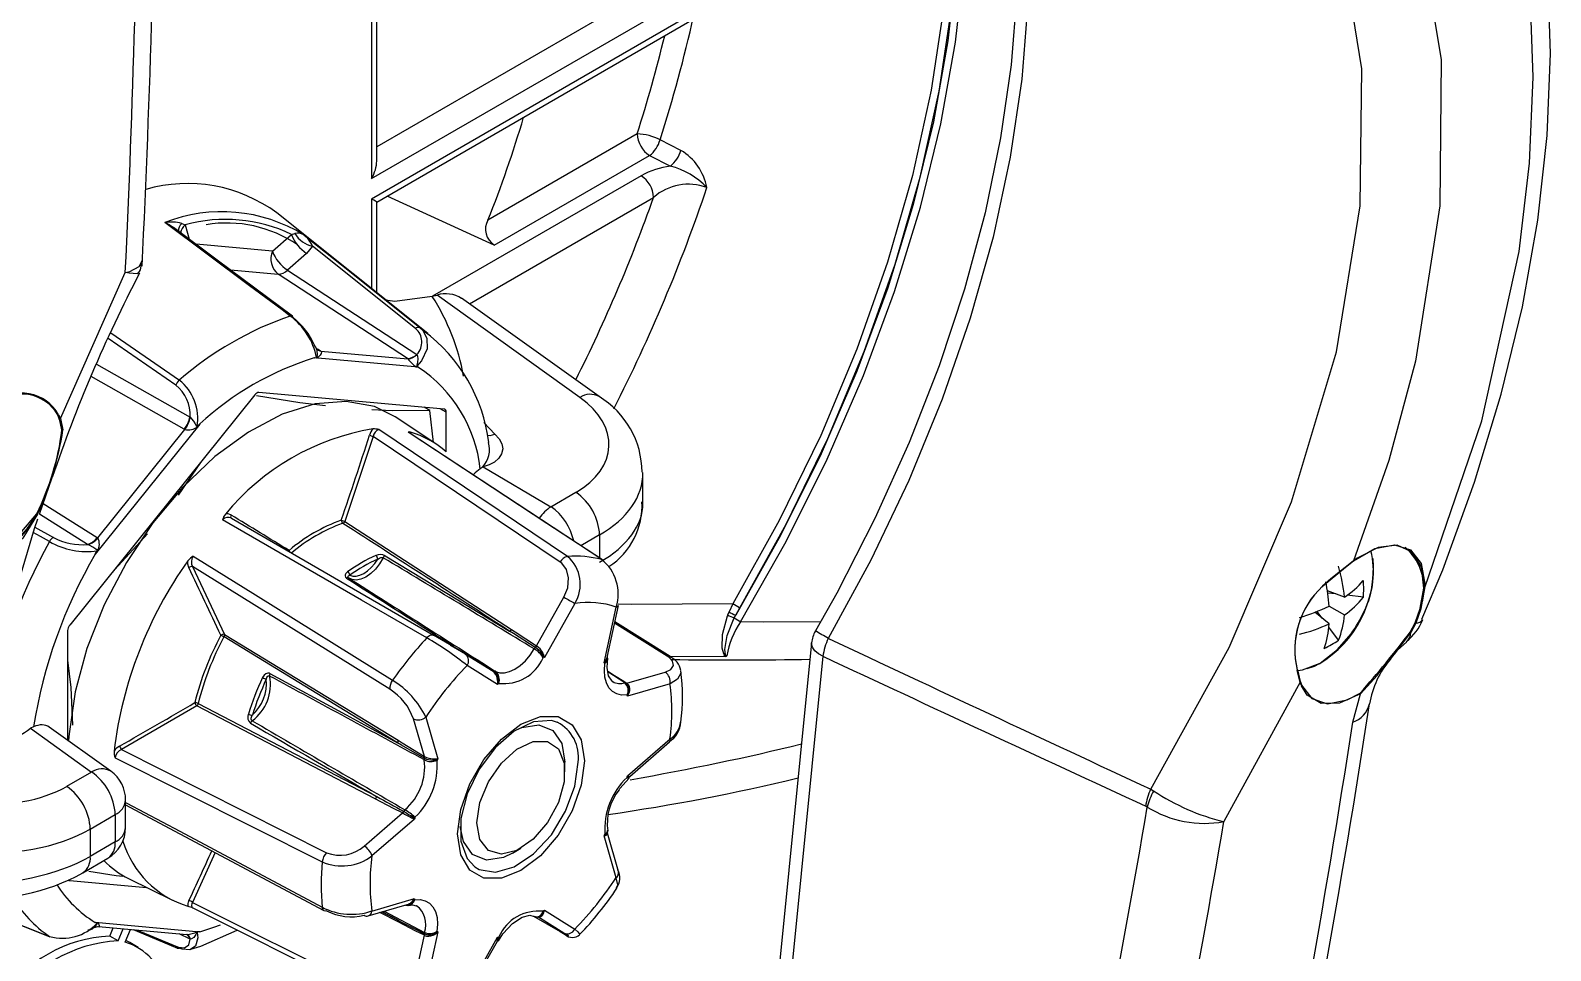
# Model space of a CAD drawing. Extents: x 6 to 134, y 1 to 99.
# Drawn here: x 101.822 to 104.386, y 9.378 to 10.93 of the extents above; entities that cross this region are included whole.
import ezdxf

# ---------------------------------------------------------------- set-up
doc = ezdxf.new("R2010")
doc.units = 0
doc.header["$MEASUREMENT"] = 0
doc.layers.add('OBJECT', color=7, linetype='CONTINUOUS')

msp = doc.modelspace()

# ---------------------------------------------------------------- linework, layer by layer
at = {"layer": 'OBJECT'}
for p, q in [((102.9484, 11.0463), (102.4062, 10.7333)), ((102.3975, 10.6797), (102.9692, 11.0098)), ((102.962, 10.9712), (102.3975, 10.6452)), ((102.3975, 10.9514), (102.3975, 10.6797)), ((102.4062, 10.6402), (102.9558, 10.9574)), ((102.4062, 10.7093), (102.4062, 10.9464)), ((102.8455, 10.755), (102.5937, 10.6097)), ((102.9193, 10.7273), (102.8841, 10.7449)), ((102.6045, 10.5674), (102.8663, 10.7185)), ((102.8663, 10.7185), (102.9015, 10.7008)), ((102.8523, 10.6846), (102.5, 10.4812)), ((102.3975, 10.6452), (102.3975, 10.4943)), ((102.6045, 10.5674), (102.4236, 10.6502)), ((102.5624, 10.4687), (102.8731, 10.6481)), ((102.4923, 10.4187), (102.2378, 10.6217)), ((102.4062, 10.4873), (102.4062, 10.6402)), ((102.0773, 10.604), (102.0831, 10.6017)), ((102.0831, 10.6017), (102.0896, 10.5776)), ((102.2304, 10.5573), (102.1014, 10.5689)), ((102.2304, 10.5573), (102.2624, 10.5857)), ((102.2624, 10.5857), (102.2682, 10.5869)), ((102.2979, 10.5657), (102.2879, 10.5536)), ((102.4716, 10.427), (102.2979, 10.5657)), ((102.2879, 10.5536), (102.2559, 10.5253)), ((101.8725, 10.2749), (101.982, 10.5213)), ((102.1593, 10.5256), (102.2399, 10.5184)), ((102.4578, 10.3765), (102.2399, 10.5184)), ((102.2559, 10.5253), (102.4739, 10.3833)), ((102.4998, 10.4812), (102.5079, 10.4832)), ((102.749, 10.3106), (102.5079, 10.4832)), ((102.7814, 10.312), (102.5494, 10.4781)), ((101.9578, 10.4194), (102.0732, 10.3399)), ((102.4791, 10.4284), (102.4923, 10.4187)), ((102.0674, 10.3313), (101.9534, 10.4099)), ((102.3014, 10.3984), (102.301, 10.3988)), ((102.3062, 10.3928), (102.3109, 10.3896)), ((102.3109, 10.3896), (102.3119, 10.3889)), ((102.3119, 10.3889), (102.4589, 10.3757)), ((101.9337, 10.3669), (102.0913, 10.2777)), ((102.4768, 10.3615), (102.3004, 10.3772)), ((102.4589, 10.3757), (102.4578, 10.3765)), ((102.4739, 10.3833), (102.474, 10.3829)), ((102.0815, 10.2572), (101.9247, 10.3458)), ((102.2005, 10.315), (101.8882, 9.9265)), ((102.5198, 10.2911), (102.2075, 10.319)), ((102.4959, 10.2884), (102.486, 10.2941)), ((102.5021, 10.2349), (102.4959, 10.2884)), ((102.5234, 10.2861), (102.5134, 10.2917)), ((102.5234, 10.2188), (102.5234, 10.2861)), ((101.8683, 10.2809), (101.8681, 10.2813)), ((101.8711, 10.2746), (101.8683, 10.2809)), ((101.8696, 10.2812), (101.8694, 10.2816)), ((101.8696, 10.2812), (101.8725, 10.2749)), ((101.8752, 10.2558), (101.8711, 10.2746)), ((101.8725, 10.2749), (101.8767, 10.2559)), ((102.1076, 10.2659), (101.9312, 10.0465)), ((102.0826, 10.2565), (102.0815, 10.2572)), ((102.0913, 10.2777), (102.0916, 10.2773)), ((102.5058, 10.2324), (102.4372, 10.2782)), ((102.5867, 10.2686), (102.6053, 10.2488)), ((101.8752, 10.2558), (101.8752, 10.2554)), ((101.8767, 10.2556), (101.8767, 10.2559)), ((101.9356, 10.0737), (102.0826, 10.2565)), ((102.4003, 10.2451), (102.3526, 10.1014)), ((102.7156, 10.0332), (102.4003, 10.2451)), ((102.7281, 10.0424), (102.4098, 10.2564)), ((102.7856, 10.0373), (102.4591, 10.252)), ((102.1088, 10.2009), (102.0714, 10.1461)), ((102.5855, 10.1937), (102.5808, 10.1903)), ((102.5855, 10.1937), (102.7001, 10.1264)), ((102.8553, 10.132), (102.8553, 10.1836)), ((101.8373, 10.1141), (101.8588, 10.1756)), ((101.8436, 10.132), (101.9345, 10.0744)), ((102.7001, 10.1264), (102.7422, 10.1507)), ((101.8326, 10.1147), (101.8325, 10.1146)), ((101.8339, 10.1138), (101.8339, 10.1139)), ((101.9185, 10.0627), (101.8373, 10.1141)), ((102.161, 10.107), (102.5018, 9.9097)), ((101.8296, 10.092), (101.8609, 10.0744)), ((102.0195, 10.0809), (101.9584, 10.0139)), ((102.3526, 10.1014), (102.6336, 9.9195)), ((102.782, 10.0788), (102.7506, 10.0606)), ((102.782, 10.0788), (102.782, 10.0399)), ((101.919, 10.0625), (101.9185, 10.0627)), ((101.9345, 10.0744), (101.9356, 10.0737)), ((102.0954, 10.0254), (102.1495, 9.9111)), ((102.4285, 9.8186), (102.0954, 10.0254)), ((104.0017, 9.9923), (104.0016, 9.9922)), ((104.002, 9.9918), (104.0021, 9.9919)), ((104.0385, 9.9739), (104.0097, 9.9847)), ((104.0242, 9.9793), (104.0103, 9.9809)), ((104.0704, 9.9738), (104.043, 9.9771)), ((104.1662, 9.9551), (104.1724, 9.9888)), ((104.1738, 9.9887), (104.1676, 9.9548)), ((102.6758, 9.8916), (102.722, 9.9737)), ((102.7403, 9.9634), (102.6889, 9.8723)), ((102.7897, 9.8633), (102.81, 9.9572)), ((102.795, 9.8723), (102.8141, 9.9601)), ((103.0071, 9.9626), (103.0004, 9.9492)), ((103.0118, 9.9437), (103.0184, 9.9559)), ((104.0007, 9.9387), (103.9923, 9.9499)), ((104.0125, 9.959), (104.0385, 9.944)), ((104.1576, 9.9307), (104.1661, 9.9547)), ((104.1675, 9.9544), (104.159, 9.9302)), ((104.1662, 9.9551), (104.1661, 9.9547)), ((104.1675, 9.9544), (104.1676, 9.9548)), ((102.8958, 9.8745), (102.8075, 9.9299)), ((102.9012, 9.8738), (102.808, 9.9322)), ((103.0004, 9.9492), (102.998, 9.9439)), ((103.0092, 9.9391), (103.0118, 9.9437)), ((104.0125, 9.929), (103.9888, 9.9485)), ((104.1491, 9.9149), (104.1576, 9.9307)), ((104.159, 9.9302), (104.1504, 9.9142)), ((101.8846, 9.9174), (101.8846, 9.7326)), ((102.4413, 9.7285), (102.1486, 9.9069)), ((102.1495, 9.9111), (102.4422, 9.7326)), ((104.0286, 9.9014), (104.0121, 9.9235)), ((102.5301, 9.8931), (102.5598, 9.8759)), ((102.5559, 9.8775), (102.5557, 9.8776)), ((102.6023, 9.8488), (102.5559, 9.8775)), ((102.674, 9.8889), (102.6735, 9.8892)), ((102.6758, 9.8916), (102.6761, 9.8913)), ((102.9012, 9.8739), (102.901, 9.874)), ((103.1396, 9.8968), (103.0607, 9.1084)), ((103.1589, 9.8742), (103.0799, 9.0857)), ((102.61, 9.8268), (102.5587, 9.8586)), ((102.6024, 9.8488), (102.6022, 9.8488)), ((102.604, 9.8491), (102.6045, 9.8488)), ((102.7956, 9.849), (102.8282, 9.8288)), ((102.8074, 9.8414), (102.7956, 9.8489)), ((102.8247, 9.8293), (102.7958, 9.8479)), ((102.8282, 9.8288), (102.8928, 9.8475)), ((103.9589, 9.8505), (103.9589, 9.8502)), ((103.964, 9.8307), (103.9589, 9.8502)), ((103.9591, 9.8511), (103.9639, 9.8318)), ((103.9593, 9.8508), (103.9593, 9.8511)), ((102.8035, 9.8319), (102.8043, 9.8315)), ((102.8127, 9.8379), (102.8074, 9.8414)), ((102.8245, 9.8304), (102.8127, 9.8379)), ((102.8282, 9.8288), (102.8285, 9.8285)), ((102.9009, 9.828), (102.8291, 9.8072)), ((103.964, 9.8307), (103.8352, 9.5954)), ((103.966, 9.8248), (103.964, 9.8307)), ((103.9642, 9.8311), (103.966, 9.826)), ((103.966, 9.8248), (103.9662, 9.8245)), ((103.9664, 9.8253), (103.9663, 9.8257)), ((104.0526, 9.7629), (104.0657, 9.8109)), ((102.1027, 9.7905), (101.9758, 9.717)), ((102.4037, 9.6336), (102.1027, 9.7905)), ((102.1051, 9.7948), (102.4061, 9.6377)), ((102.4889, 9.7718), (102.5093, 9.7015)), ((101.8272, 9.7553), (101.822, 9.7529)), ((101.822, 9.7529), (101.9252, 9.679)), ((101.9575, 9.6804), (101.8538, 9.7547)), ((102.4865, 9.7053), (102.4681, 9.7687)), ((102.8291, 9.6729), (102.9009, 9.735)), ((102.833, 9.6717), (102.9001, 9.7297)), ((101.9649, 9.703), (102.3142, 9.5275)), ((101.9758, 9.717), (102.3216, 9.543)), ((102.4867, 9.7022), (102.4862, 9.7025)), ((102.4865, 9.7053), (102.4869, 9.7051)), ((102.7237, 9.6792), (102.7237, 9.6955)), ((101.9252, 9.679), (101.8831, 9.6548)), ((102.8328, 9.6717), (102.8328, 9.6718)), ((103.7117, 9.6501), (103.7167, 9.6471)), ((101.9826, 9.5856), (101.9826, 9.6316)), ((103.7059, 9.6199), (103.7033, 9.6213)), ((101.9229, 9.5829), (101.965, 9.6072)), ((101.965, 9.6072), (101.965, 9.5611)), ((102.3849, 9.5543), (102.4496, 9.6102)), ((102.4699, 9.5998), (102.3981, 9.5378)), ((102.45, 9.61), (102.4496, 9.6102)), ((102.4514, 9.613), (102.452, 9.6127)), ((101.9229, 9.5829), (101.9229, 9.5368)), ((102.81, 9.5009), (102.7897, 9.5713)), ((102.8138, 9.5112), (102.7952, 9.5757)), ((101.965, 9.5611), (101.9229, 9.5368)), ((102.1336, 9.5432), (102.0954, 9.4593)), ((102.6353, 9.5425), (102.6495, 9.5506)), ((101.9105, 9.5093), (101.9526, 9.5336)), ((101.8855, 9.4975), (101.8882, 9.4959)), ((101.8882, 9.4959), (102.0176, 9.4844)), ((101.9875, 9.4993), (102.0614, 9.4627)), ((102.3981, 9.4447), (102.4699, 9.4655)), ((101.7054, 9.4605), (101.8544, 9.4017)), ((101.7054, 9.4604), (101.855, 9.4014)), ((102.0954, 9.4593), (102.4285, 9.2931)), ((102.0957, 9.45), (102.432, 9.2822)), ((102.3917, 9.4364), (102.4575, 9.4555)), ((102.4422, 9.4262), (102.4113, 9.4421)), ((102.415, 9.4432), (102.4413, 9.4296)), ((102.4413, 9.4296), (102.4153, 9.4433)), ((102.4189, 9.4443), (102.4865, 9.4087)), ((102.4733, 9.4536), (102.4726, 9.4539)), ((102.6889, 9.4459), (102.7403, 9.4141)), ((101.9312, 9.4256), (102.1076, 9.4098)), ((101.937, 9.4185), (102.0859, 9.4052)), ((101.9557, 9.4025), (101.9616, 9.4163)), ((101.9699, 9.3943), (101.9786, 9.4148)), ((101.9817, 9.3922), (101.9909, 9.4137)), ((101.9953, 9.4133), (102.07, 9.3822)), ((102.0011, 9.4127), (102.0674, 9.3852)), ((102.6706, 9.436), (102.7156, 9.41)), ((102.722, 9.4073), (102.6779, 9.4346)), ((101.8544, 9.4017), (101.855, 9.4014)), ((101.9699, 9.3943), (101.9557, 9.4025)), ((101.9896, 9.3915), (101.9829, 9.3949)), ((102.0037, 9.3833), (101.9896, 9.3915)), ((102.0913, 9.3973), (102.0729, 9.4063)), ((102.0858, 9.4051), (102.0865, 9.4048)), ((102.0916, 9.3973), (102.0913, 9.3973)), ((102.4681, 9.3191), (102.4865, 9.4037)), ((102.4862, 9.4065), (102.4867, 9.4062)), ((102.4869, 9.4035), (102.4865, 9.4037)), ((102.5093, 9.4094), (102.4889, 9.3155)), ((102.5587, 9.3093), (102.61, 9.4004)), ((102.5611, 9.308), (102.6097, 9.3941)), ((102.6114, 9.3945), (102.6191, 9.4061))]:
    msp.add_line(p, q, dxfattribs=at)
at = {"layer": 'OBJECT', "flags": 128}
for points in [[(103.1646, 11.7825), (103.1983, 11.7613), (103.2609, 11.7112), (103.3166, 11.6506), (103.3649, 11.5804), (103.4055, 11.5011), (103.4381, 11.4134), (103.4627, 11.3179), (103.4789, 11.2152), (103.4866, 11.1061), (103.4858, 10.9912), (103.4765, 10.8716), (103.4586, 10.7482), (103.4322, 10.6217), (103.3975, 10.4934), (103.3548, 10.3641), (103.3044, 10.2349), (103.2466, 10.1067), (103.182, 9.9806), (103.1461, 9.9169)], [(103.1679, 11.7808), (103.2397, 11.7317), (103.3038, 11.671), (103.3599, 11.5992), (103.4073, 11.5169), (103.4458, 11.4248), (103.4749, 11.3237), (103.4945, 11.2145), (103.5043, 11.098), (103.5043, 10.9754), (103.4945, 10.8476), (103.4749, 10.7158), (103.4458, 10.5811), (103.4073, 10.4446), (103.3599, 10.3075), (103.3038, 10.1709), (103.2397, 10.0362), (103.1679, 9.9043)], [(103.2404, 11.7329), (103.2678, 11.6836), (103.3098, 11.586), (103.3416, 11.4786), (103.363, 11.3622), (103.3738, 11.2379), (103.3738, 11.1068), (103.363, 10.9701), (103.3416, 10.829), (103.3098, 10.6848), (103.2678, 10.5388), (103.216, 10.3923), (103.155, 10.2465), (103.0851, 10.1029), (103.0071, 9.9626)], [(103.2757, 11.6983), (103.3113, 11.6215), (103.3452, 11.5214), (103.3696, 11.4129), (103.3843, 11.2967), (103.3892, 11.1738), (103.3843, 11.0453), (103.3696, 10.9121), (103.3452, 10.7753), (103.3113, 10.6361), (103.2682, 10.4957), (103.2162, 10.3551), (103.1558, 10.2154), (103.0875, 10.078), (103.0118, 9.9437)], [(103.0184, 9.9559), (103.0969, 10.0969), (103.1672, 10.2414), (103.2286, 10.388), (103.2807, 10.5354), (103.3229, 10.6823), (103.3549, 10.8273), (103.3764, 10.9693), (103.3872, 11.1067), (103.3872, 11.2386), (103.3764, 11.3636), (103.3549, 11.4807), (103.3229, 11.5888), (103.2807, 11.6869), (103.274, 11.6997)], [(103.02, 9.9325), (103.0967, 10.0679), (103.1659, 10.2066), (103.2271, 10.3475), (103.2798, 10.4895), (103.3234, 10.6313), (103.3578, 10.7719), (103.3825, 10.91), (103.3975, 11.0445), (103.4024, 11.1743), (103.3975, 11.2983), (103.3825, 11.4156), (103.3578, 11.5251), (103.3234, 11.626), (103.3042, 11.6699)], [(104.169, 9.9366), (104.2043, 10.02), (104.2581, 10.1679), (104.3031, 10.3162), (104.3389, 10.4637), (104.3649, 10.6095), (104.3807, 10.7524), (104.3863, 10.8909), (104.3817, 11.0251), (104.3671, 11.1551), (104.3425, 11.2801), (104.3079, 11.3991), (104.2636, 11.5109), (104.2099, 11.6147), (104.1667, 11.6802)], [(103.7117, 9.6501), (103.8442, 9.8892), (103.9494, 10.1346), (104.0251, 10.3875), (104.0652, 10.6339), (104.0677, 10.8648), (104.0336, 11.076), (103.9639, 11.2602), (103.8616, 11.4133), (103.7909, 11.4839), (103.7117, 11.5424)], [(104.1738, 9.9887), (104.2705, 10.2713), (104.333, 10.5565), (104.3507, 10.7056), (104.3571, 10.8506), (104.3518, 10.9945), (104.3345, 11.1319), (104.2738, 11.3597), (104.1738, 11.5622)], [(104.0539, 11.3649), (104.0886, 11.304), (104.164, 11.1064), (104.2016, 10.8805), (104.1994, 10.6336), (104.1584, 10.3721), (104.1132, 10.2041), (104.0539, 10.035)], [(102.2603, 10.4479), (102.2466, 10.4582), (102.1917, 10.4991), (102.0486, 10.6058)], [(102.2639, 10.4476), (102.1372, 10.5421), (102.0679, 10.5938)], [(102.283, 10.5849), (102.2957, 10.5747), (102.3466, 10.5341), (102.4791, 10.4284)], [(101.982, 10.5213), (101.9823, 10.5214), (101.9897, 10.5233), (102.0056, 10.5315), (102.0109, 10.5424)], [(102.0045, 10.5205), (102.0077, 10.5258), (102.0103, 10.5416)], [(102.0042, 10.5209), (102.0021, 10.5189), (101.9888, 10.52), (101.9823, 10.5212), (101.982, 10.5213)], [(102.4212, 10.4754), (102.4366, 10.4732), (102.4998, 10.4812)], [(102.4791, 10.4284), (102.4832, 10.4246), (102.4909, 10.4108), (102.4912, 10.3925), (102.4817, 10.3724), (102.4738, 10.3632), (102.4732, 10.3627)], [(102.3044, 10.3928), (102.3034, 10.3955), (102.3014, 10.3984)], [(102.3047, 10.3778), (102.3048, 10.3778), (102.3048, 10.3778), (102.3049, 10.3778), (102.3049, 10.3778), (102.305, 10.3779), (102.3051, 10.3781), (102.3054, 10.379), (102.306, 10.3825), (102.3055, 10.3899), (102.3044, 10.3928)], [(102.3119, 10.3889), (102.3128, 10.3875), (102.3126, 10.3849), (102.3108, 10.3817), (102.3074, 10.3785), (102.3056, 10.3773), (102.305, 10.3771), (102.3048, 10.377), (102.3044, 10.377)], [(102.3066, 10.391), (102.3046, 10.393), (102.3046, 10.3928)], [(102.3004, 10.3772), (102.3014, 10.3774), (102.3047, 10.3778)], [(102.3044, 10.377), (102.3012, 10.3772), (102.3004, 10.3772)], [(102.4768, 10.3615), (102.4761, 10.3616), (102.4729, 10.362)], [(102.474, 10.3829), (102.475, 10.3803), (102.4755, 10.3757), (102.4751, 10.3704), (102.4737, 10.365), (102.473, 10.3631), (102.473, 10.3629), (102.473, 10.3628), (102.473, 10.3628), (102.4731, 10.3627), (102.4731, 10.3627), (102.4732, 10.3627), (102.4732, 10.3627)], [(102.4732, 10.3627), (102.476, 10.3618), (102.4768, 10.3615)], [(102.3196, 10.2968), (102.2767, 10.3018), (102.2031, 10.3135)], [(102.4372, 10.2782), (102.4024, 10.2953), (102.3548, 10.3041), (102.3023, 10.2998), (102.2467, 10.2823), (102.1897, 10.2524), (102.1332, 10.2109), (102.0789, 10.1592), (102.0287, 10.099), (101.9841, 10.0322), (101.9466, 9.9609), (101.9173, 9.8875), (101.8973, 9.8142), (101.8871, 9.7435), (101.8864, 9.7328)], [(102.4959, 10.2884), (102.432, 10.2879), (102.3977, 10.2899)], [(102.0916, 10.2773), (102.0937, 10.2746), (102.0968, 10.2706), (102.0997, 10.2664), (102.1021, 10.2625), (102.1029, 10.2613), (102.103, 10.2613), (102.103, 10.2613), (102.1031, 10.2613), (102.1031, 10.2613), (102.1032, 10.2614), (102.1033, 10.2615), (102.1033, 10.2616)], [(102.1033, 10.2616), (102.1066, 10.2649), (102.1076, 10.2659)], [(102.1076, 10.2659), (102.1068, 10.265), (102.1035, 10.2611)], [(102.4608, 10.2511), (102.4598, 10.2518), (102.4591, 10.252)], [(102.787, 10.0367), (102.6933, 10.0983), (102.4609, 10.2512)], [(102.4632, 10.252), (102.4639, 10.2504), (102.4642, 10.249)], [(102.6053, 10.2488), (102.6129, 10.241), (102.6174, 10.2324), (102.6186, 10.2239), (102.6167, 10.2155), (102.612, 10.2081), (102.6047, 10.2018), (102.5958, 10.197), (102.5855, 10.1937)], [(102.5927, 10.2471), (102.5975, 10.2465), (102.6053, 10.2488)], [(101.8325, 10.1146), (101.8035, 10.0806), (101.7713, 10.0558), (101.739, 10.0426), (101.7096, 10.0421), (101.6952, 10.0477)], [(101.9493, 8.6689), (101.9387, 8.6759), (101.8847, 8.7263), (101.8375, 8.7869), (101.7976, 8.8567), (101.7648, 8.9353), (101.7391, 9.0215), (101.7197, 9.117), (101.7072, 9.221), (101.7021, 9.332), (101.7044, 9.4485), (101.7143, 9.5688), (101.7315, 9.693), (101.7564, 9.8219), (101.7888, 9.9548), (101.8288, 10.0898), (101.8344, 10.1058)], [(101.7964, 10.0633), (101.8247, 10.0988), (101.8325, 10.1146)], [(101.8339, 10.1138), (101.8092, 10.0736), (101.7972, 10.0622)], [(102.4905, 9.9053), (102.4684, 9.918), (102.3804, 9.9689), (102.1461, 10.1042)], [(101.8544, 10.0677), (101.839, 10.0764), (101.8269, 10.0832)], [(101.9347, 10.0519), (101.9348, 10.052), (101.9349, 10.052), (101.9349, 10.0521), (101.935, 10.0522), (101.935, 10.0522), (101.9349, 10.0524), (101.9346, 10.0529), (101.9326, 10.0546), (101.9274, 10.0582), (101.9223, 10.0611), (101.919, 10.0625)], [(104.1724, 9.9888), (104.1684, 10.0249), (104.1528, 10.05), (104.1274, 10.0615), (104.0952, 10.0578), (104.0597, 10.0394), (104.0533, 10.0347)], [(104.0539, 10.035), (104.0897, 10.0559), (104.123, 10.0624), (104.15, 10.0537), (104.1677, 10.0307), (104.174, 9.9962), (104.1738, 9.9887)], [(101.9312, 10.0465), (101.932, 10.0477), (101.9347, 10.0519)], [(101.9351, 10.0515), (101.9319, 10.0474), (101.9312, 10.0465)], [(102.0891, 10.0237), (102.0875, 10.0297), (102.0876, 10.0351)], [(102.0967, 10.0428), (102.1156, 10.0311), (102.2016, 9.9776), (102.433, 9.8337)], [(102.417, 10.0404), (102.411, 10.0303), (102.4039, 10.0212), (102.396, 10.0136), (102.3877, 10.0078), (102.3795, 10.0041), (102.3716, 10.0026), (102.3645, 10.0035), (102.3585, 10.0066)], [(102.3608, 10.0109), (102.3659, 10.0093), (102.3717, 10.0093), (102.3779, 10.0108), (102.3843, 10.0138), (102.3907, 10.0182), (102.3969, 10.0239), (102.4027, 10.0306), (102.4078, 10.0381)], [(102.4078, 10.0381), (102.4106, 10.0399), (102.4129, 10.0408), (102.4143, 10.041), (102.415, 10.041), (102.4162, 10.0408), (102.4166, 10.0406), (102.417, 10.0404)], [(102.4202, 10.0437), (102.5459, 9.9677), (102.6303, 9.9166)], [(102.722, 9.9737), (102.7284, 9.9897), (102.7299, 10.0064), (102.7262, 10.0208), (102.7185, 10.031), (102.7156, 10.0332)], [(102.7856, 10.0373), (102.7867, 10.0368), (102.787, 10.0367)], [(104.0017, 9.9923), (104.0401, 10.0245), (104.0539, 10.035)], [(104.0533, 10.0347), (104.0154, 10.0047), (104.0017, 9.9923)], [(102.357, 10.0167), (102.3542, 10.014), (102.353, 10.0117), (102.3528, 10.0096), (102.3535, 10.0077), (102.3552, 10.0062)], [(102.3585, 10.0066), (102.3578, 10.0072), (102.3577, 10.0074), (102.3574, 10.0082), (102.3577, 10.0091), (102.3587, 10.01), (102.3608, 10.0109)], [(104.0016, 9.9922), (104.0017, 9.9921), (104.0018, 9.992), (104.0018, 9.9919), (104.0019, 9.9919), (104.0019, 9.9919), (104.0019, 9.9919), (104.0018, 9.992), (104.0017, 9.9921), (104.0016, 9.9922)], [(104.0017, 9.9923), (104.0018, 9.9922), (104.0019, 9.9921), (104.002, 9.992), (104.002, 9.992), (104.002, 9.992)], [(103.0071, 9.9626), (102.8359, 9.9615), (102.8135, 9.962)], [(102.998, 9.9439), (102.9972, 9.9418), (102.9886, 9.9105), (102.9883, 9.8884), (102.9911, 9.8788), (102.9925, 9.8763), (102.994, 9.8746), (102.9948, 9.8741)], [(102.9967, 9.8749), (102.9965, 9.8749), (102.9962, 9.8749), (102.9959, 9.875), (102.9957, 9.8752), (102.9953, 9.8757), (102.9945, 9.8774), (102.9936, 9.8855), (102.9972, 9.9095), (103.0092, 9.9391)], [(103.1547, 9.9321), (103.0579, 9.9319), (103.02, 9.9325)], [(102.4905, 9.9053), (102.4919, 9.9068), (102.4935, 9.9081), (102.495, 9.9091), (102.4965, 9.9098), (102.498, 9.9103), (102.4994, 9.9104), (102.5007, 9.9102), (102.5018, 9.9097)], [(102.6735, 9.8892), (102.6368, 9.9125), (102.6303, 9.9166)], [(102.6336, 9.9195), (102.6399, 9.9154), (102.6758, 9.8916)], [(103.9973, 9.8626), (104.0268, 9.8854), (104.0497, 9.9121)], [(104.1161, 9.8692), (104.1288, 9.8852), (104.1431, 9.8983)], [(102.5598, 9.8759), (102.5594, 9.8756), (102.5592, 9.8755)], [(102.5598, 9.8759), (102.5664, 9.8719), (102.5928, 9.8559), (102.604, 9.8491)], [(102.6066, 9.8488), (102.6136, 9.8464), (102.6216, 9.8462), (102.6303, 9.8483), (102.6392, 9.8525), (102.6482, 9.8586), (102.6569, 9.8666), (102.6649, 9.876), (102.6719, 9.8866)], [(102.7956, 9.8687), (102.7959, 9.8695), (102.7955, 9.8734)], [(102.8928, 9.8475), (102.9025, 9.852), (102.9069, 9.8585), (102.9053, 9.8658), (102.8986, 9.8727), (102.8958, 9.8745)], [(102.9948, 9.8741), (102.9904, 9.874), (102.9005, 9.8731)], [(103.1589, 9.8742), (103.1513, 9.8784), (103.1454, 9.8833), (103.1415, 9.8885), (103.1397, 9.8939), (103.1396, 9.8968)], [(101.8846, 9.8674), (101.89, 9.8216), (101.8927, 9.758)], [(102.8284, 9.8093), (102.8192, 9.8088), (102.8109, 9.8107), (102.8037, 9.8148), (102.7979, 9.821), (102.7937, 9.8292), (102.7911, 9.8389), (102.7902, 9.8501), (102.7911, 9.8623)], [(102.7946, 9.8708), (102.7948, 9.8716), (102.7949, 9.8724)], [(102.8041, 9.8319), (102.8032, 9.8321), (102.7969, 9.841), (102.7946, 9.8554), (102.7962, 9.8708)], [(102.9183, 9.8499), (102.9193, 9.8456), (102.9136, 9.8357), (102.9009, 9.828)], [(103.9599, 9.8503), (103.9677, 9.8513), (103.9973, 9.8626)], [(103.9756, 9.8536), (103.9881, 9.8575), (103.9962, 9.8618)], [(102.2259, 9.8453), (102.2251, 9.8456), (102.2224, 9.846), (102.2191, 9.8449), (102.2163, 9.8425), (102.2136, 9.8383)], [(102.2198, 9.8355), (102.2209, 9.8386), (102.2221, 9.8403), (102.2231, 9.841), (102.2236, 9.8412), (102.2246, 9.8413), (102.2249, 9.8412), (102.2253, 9.841)], [(102.2259, 9.8453), (102.3548, 9.7755), (102.4413, 9.7285)], [(103.9661, 9.8256), (103.9834, 9.8029), (104.01, 9.7943), (104.0429, 9.8008), (104.0649, 9.8121)], [(104.0657, 9.8109), (104.0304, 9.7952), (103.9993, 9.7944), (103.9758, 9.8086), (103.9662, 9.8245)], [(102.1961, 9.7656), (102.1953, 9.7663), (102.1951, 9.7665), (102.1946, 9.7678), (102.1945, 9.7696), (102.195, 9.7718), (102.1963, 9.7749)], [(102.7564, 9.6981), (102.7512, 9.6569), (102.736, 9.6137), (102.7123, 9.5728), (102.6825, 9.538), (102.6495, 9.5129), (102.6164, 9.4999), (102.5866, 9.5002), (102.563, 9.5138), (102.5478, 9.5395), (102.5425, 9.5746), (102.5478, 9.6158), (102.563, 9.659), (102.5866, 9.7), (102.6164, 9.7347), (102.6495, 9.7598), (102.6825, 9.7729), (102.7123, 9.7725), (102.736, 9.7589), (102.7512, 9.7332), (102.7564, 9.6981)], [(102.7108, 9.7628), (102.7007, 9.7657), (102.6708, 9.7635), (102.6382, 9.7478), (102.6064, 9.7202), (102.579, 9.6837), (102.5589, 9.6423), (102.5483, 9.6004), (102.5483, 9.5626), (102.5589, 9.533), (102.5718, 9.5191)], [(102.6407, 9.7495), (102.6507, 9.7539), (102.6795, 9.7584), (102.703, 9.7492), (102.7184, 9.7274), (102.7237, 9.6955)], [(102.4862, 9.7025), (102.4481, 9.7246), (102.4413, 9.7285)], [(102.4422, 9.7326), (102.4488, 9.7285), (102.4865, 9.7053)], [(102.5752, 9.5935), (102.5802, 9.6274), (102.5946, 9.6624), (102.6164, 9.694), (102.6426, 9.7178), (102.6698, 9.7306), (102.6942, 9.7306), (102.7126, 9.7179), (102.7225, 9.6942), (102.7225, 9.6627), (102.7126, 9.6277), (102.6942, 9.5938), (102.6698, 9.5656), (102.6426, 9.547), (102.6164, 9.5405), (102.5946, 9.5469), (102.5802, 9.5654), (102.5752, 9.5935)], [(102.5718, 9.5191), (102.579, 9.5148), (102.6064, 9.51), (102.6382, 9.519), (102.6708, 9.5409), (102.7007, 9.5734), (102.7248, 9.6129), (102.7404, 9.6552), (102.7458, 9.6955)], [(102.815, 9.6491), (102.8164, 9.6515), (102.8319, 9.6689)], [(102.83, 9.6674), (102.8301, 9.6681), (102.8294, 9.669), (102.8289, 9.6695), (102.8287, 9.6698), (102.8285, 9.6699), (102.8285, 9.67), (102.8285, 9.67), (102.8284, 9.67)], [(102.8302, 9.6673), (102.8313, 9.6687), (102.8315, 9.6696)], [(102.8316, 9.6695), (102.8323, 9.6709), (102.833, 9.6716)], [(101.9826, 9.6278), (101.9845, 9.6267), (102.0738, 9.5791), (102.3142, 9.4509)], [(101.9826, 9.6236), (102.0307, 9.598), (102.3172, 9.4454)], [(102.4496, 9.6102), (102.4347, 9.6177), (102.4037, 9.6336)], [(102.6353, 9.5425), (102.62, 9.5351), (102.5911, 9.5306), (102.5676, 9.5398), (102.5523, 9.5617), (102.5471, 9.5874)], [(102.7911, 9.574), (102.7912, 9.5741), (102.7913, 9.5741), (102.7914, 9.5741), (102.7916, 9.5742), (102.792, 9.5744), (102.7929, 9.5749), (102.7945, 9.5763), (102.7958, 9.5791), (102.7957, 9.5809)], [(102.795, 9.5757), (102.7953, 9.5752), (102.7949, 9.5735), (102.7946, 9.5732)], [(102.7951, 9.5758), (102.7952, 9.5757), (102.7952, 9.5758)], [(101.9206, 9.5118), (101.9667, 9.5045), (101.9781, 9.5032)], [(102.8108, 9.4836), (102.813, 9.4889), (102.81, 9.5009)], [(102.4705, 9.4635), (102.4797, 9.4639), (102.488, 9.462), (102.4952, 9.4579), (102.501, 9.4517), (102.5053, 9.4436), (102.5079, 9.4338), (102.5087, 9.4226), (102.5078, 9.4104)], [(102.0954, 9.4593), (102.0943, 9.4571), (102.0936, 9.4538), (102.0942, 9.4513), (102.0958, 9.4501)], [(102.4546, 9.4546), (102.4574, 9.4541), (102.4606, 9.4546)], [(102.4596, 9.4542), (102.4665, 9.4551), (102.4726, 9.4534)], [(102.6191, 9.4061), (102.6194, 9.4066), (102.6353, 9.4237), (102.6515, 9.4342), (102.6643, 9.4374), (102.672, 9.4357)], [(102.6719, 9.4357), (102.6748, 9.4347), (102.6784, 9.4349), (102.6807, 9.4359), (102.6843, 9.4392), (102.6858, 9.4417), (102.6863, 9.4429), (102.6865, 9.4435), (102.6866, 9.4438), (102.6867, 9.444), (102.6867, 9.444), (102.6867, 9.4441)], [(102.6823, 9.4363), (102.6839, 9.4373), (102.6844, 9.4379)], [(101.9287, 9.4164), (101.9307, 9.418), (101.934, 9.4221), (101.9345, 9.4231), (101.9348, 9.4237), (101.9349, 9.424), (101.935, 9.4241), (101.935, 9.4243), (101.9349, 9.4243), (101.9349, 9.4243), (101.9349, 9.4244), (101.9348, 9.4243), (101.9347, 9.4243), (101.9347, 9.4243)], [(101.9288, 9.4162), (101.9294, 9.4167), (101.9355, 9.4185), (101.9379, 9.4182)], [(101.9347, 9.4243), (101.932, 9.4253), (101.9312, 9.4256)], [(101.9312, 9.4256), (101.9319, 9.4255), (101.9351, 9.4251)], [(101.9351, 9.4251), (101.9354, 9.425), (101.9356, 9.4249), (101.936, 9.4247), (101.9363, 9.4244), (101.9366, 9.4239), (101.9369, 9.4233), (101.9379, 9.4207), (101.9379, 9.419), (101.9371, 9.4185), (101.937, 9.4185)], [(102.0925, 9.3802), (102.1093, 9.3854), (102.1708, 9.4125)], [(102.1076, 9.4098), (102.1313, 9.4173), (102.1426, 9.4215)], [(102.4865, 9.4037), (102.4721, 9.4108), (102.4422, 9.4262)], [(102.7403, 9.4141), (102.7455, 9.4093), (102.7486, 9.4052), (102.748, 9.4051)], [(102.0674, 9.3852), (102.0715, 9.3837), (102.0818, 9.3828), (102.0892, 9.3877), (102.0913, 9.3973)], [(102.1033, 9.4092), (102.1034, 9.4087), (102.1043, 9.3995), (102.1005, 9.3855), (102.0908, 9.3794), (102.0781, 9.3804), (102.0732, 9.3821)], [(102.1033, 9.4092), (102.1032, 9.4093), (102.1032, 9.4093), (102.1031, 9.4093), (102.1031, 9.4093), (102.103, 9.4092), (102.1029, 9.409), (102.1025, 9.4082), (102.1011, 9.405), (102.0974, 9.4001), (102.0938, 9.3977), (102.0916, 9.3973)], [(102.1076, 9.4098), (102.1066, 9.4097), (102.1033, 9.4092)], [(102.1035, 9.41), (102.1068, 9.4099), (102.1076, 9.4098)], [(102.6095, 9.3937), (102.6096, 9.3939), (102.6103, 9.3944)], [(102.6102, 9.3946), (102.6119, 9.3957), (102.6128, 9.397)], [(102.6113, 9.3957), (102.6112, 9.3953), (102.6102, 9.3946)], [(102.6122, 9.4011), (102.6123, 9.401), (102.6123, 9.401), (102.6123, 9.4009), (102.6124, 9.4007), (102.6125, 9.4003), (102.6128, 9.3995), (102.6131, 9.3981), (102.6126, 9.397)], [(102.7156, 9.41), (102.724, 9.4053), (102.7242, 9.4052)], [(102.7242, 9.4052), (102.7289, 9.4026), (102.7299, 9.4023), (102.7267, 9.4044), (102.722, 9.4073)]]:
    msp.add_lwpolyline(points, dxfattribs=at)
at = {"layer": 'OBJECT'}
for centre, radius, start, end in [((79.5747, 11.624), 22.4622, 357.21349, 359.42706), ((100.6222, 11.4698), 2.3752, 342.2295, 347.4481), ((100.5957, 11.4752), 2.3622, 342.2501, 346.42), ((100.708, 11.3615), 2.0301, 338.2632, 343.4475), ((102.8917, 10.7572), 0.0462, 182.6521, 236.7705), ((102.8438, 10.6697), 0.0853, 61.7787, 88.8425), ((102.8351, 10.7587), 0.0509, 307.8353, 344.2638), ((102.8703, 10.7411), 0.0509, 307.8358, 344.2798), ((102.8721, 10.6477), 0.0925, 10.5376, 59.3377), ((102.9196, 10.5634), 0.1386, 97.4914, 119.0301), ((102.868, 10.5735), 0.1317, 43.7882, 75.255), ((102.0867, 10.4167), 0.2547, 53.6204, 105.9986), ((102.827, 10.6459), 0.0462, 2.6524, 56.7702), ((102.932, 10.5808), 0.0894, 69.6892, 131.1681), ((100.3701, 11.5335), 2.655, 333.2937, 340.5199), ((100.3615, 11.5395), 2.7447, 332.9557, 341.4118), ((102.1446, 10.3585), 0.2653, 58.5643, 111.2167), ((102.0583, 10.5335), 0.073, 74.9467, 97.6888), ((101.986, 10.4854), 0.1357, 52.9399, 62.5423), ((102.0871, 10.5921), 0.0154, 129.6321, 185.0428), ((102.0976, 10.5839), 0.023, 129.1391, 169.4967), ((102.1512, 10.3529), 0.258, 64.4762, 105.3048), ((102.1535, 10.3947), 0.2101, 55.5414, 99.5946), ((102.6211, 10.5942), 0.0315, 150.4157, 238.3181), ((102.3212, 10.6064), 0.0624, 199.3898, 237.7781), ((102.2733, 10.5693), 0.0183, 58.2, 106.0579), ((102.3081, 10.6113), 0.0467, 211.3929, 257.2917), ((102.2523, 10.5457), 0.0498, 23.6291, 51.8977), ((102.2606, 10.5441), 0.033, 156.3937, 231.0807), ((102.2892, 10.578), 0.0624, 199.3897, 237.7785), ((104.1683, 9.3925), 2.4387, 152.4627, 161.2688), ((102.2392, 10.5422), 0.0238, 271.5359, 314.5404), ((102.191, 10.2826), 0.3671, 10.0189, 32.7399), ((102.5227, 10.4364), 0.0491, 57.3752, 107.6105), ((102.4431, 9.9151), 0.5633, 108.94, 131.0546), ((102.2618, 10.4443), 0.00391, 58.1374, 112.7216), ((102.1899, 10.3543), 0.1172, 11.5965, 53.0691), ((102.2618, 10.4451), 0.00327, 6.6359, 51.4227), ((102.1917, 10.3518), 0.1189, 23.238, 51.921), ((102.4764, 10.4221), 0.00684, 66.6542, 134.1073), ((102.4523, 10.4041), 0.03, 316.0654, 49.8536), ((102.32, 10.2), 0.2775, 7.2037, 53.3343), ((102.3119, 10.4005), 0.0109, 236.3992, 264.8955), ((102.3134, 10.4012), 0.0124, 235.4421, 263.0343), ((102.4511, 9.8936), 0.5066, 107.3005, 132.6942), ((102.3368, 10.3673), 0.0338, 161.8739, 163.2504), ((102.4572, 10.4003), 0.0238, 271.5338, 314.5424), ((102.4571, 10.399), 0.0233, 274.5101, 316.5098), ((102.5117, 10.4153), 0.066, 216.8296, 233.9246), ((102.5052, 10.3477), 0.0353, 154.7428, 156.1072), ((102.3444, 10.1638), 0.2379, 6.3943, 56.1809), ((102.0855, 10.3254), 0.0191, 130.3128, 161.7276), ((102.0219, 10.2752), 0.0825, 350.4513, 51.6113), ((101.8072, 10.2462), 0.0703, 29.9593, 130.7864), ((101.8085, 10.2484), 0.0694, 28.5625, 132.1896), ((102.027, 10.2812), 0.0645, 356.9319, 51.1405), ((102.7663, 10.2851), 0.0309, 60.8837, 124.0569), ((102.7039, 10.1838), 0.1498, 0.2802, 58.8733), ((101.8685, 10.2824), 0.0012, 248.8338, 319.3778), ((101.7849, 10.2445), 0.091, 6.9184, 23.8518), ((101.8687, 10.282), 0.0012, 247.9064, 319.2654), ((101.7848, 10.2445), 0.0911, 7.112, 23.5606), ((101.8715, 10.2758), 0.00125, 247.6811, 315.9541), ((102.039, 10.2902), 0.0538, 322.1145, 346.579), ((102.0372, 10.2885), 0.0556, 324.9024, 348.3873), ((102.0885, 10.28), 0.0242, 256.037, 308.4537), ((102.1288, 10.274), 0.0284, 206.1046, 207.2142), ((102.4678, 9.8524), 0.4109, 99.5202, 140.4744), ((102.4204, 10.2391), 0.0277, 137.8406, 162.7744), ((102.3998, 10.2152), 0.0425, 76.3546, 89.8322), ((101.436, 10.3115), 0.4427, 333.6047, 352.7264), ((101.3611, 10.334), 0.5216, 335.0414, 351.3537), ((101.8758, 10.2568), 0.00128, 238.9329, 311.7215), ((101.8759, 10.2565), 0.00129, 239.5327, 311.5786), ((94.4301, 12.8023), 8.3637, 341.17565, 342.21237), ((102.4077, 10.2771), 0.0329, 245.2645, 256.8968), ((102.4139, 10.2433), 0.0138, 107.557, 172.4885), ((102.4611, 10.248), 0.00449, 62.3964, 116.2103), ((102.4228, 10.1077), 0.1498, 47.8345, 74.3534), ((102.551, 10.2233), 0.0454, 319.2377, 14.4762), ((102.6892, 10.0743), 0.093, 2.7524, 55.2263), ((102.7314, 10.1282), 0.1223, 302.9589, 3.1442), ((101.7157, 10.1729), 0.1306, 266.7106, 333.5419), ((101.8321, 10.1122), 0.00239, 41.0705, 78.5705), ((101.8321, 10.1123), 0.00241, 41.4994, 78.2398), ((102.1681, 10.0994), 0.0225, 139.9225, 167.5737), ((102.1552, 10.0968), 0.0118, 60.3813, 140.5011), ((102.154, 10.1018), 0.0125, 58.8021, 104.3617), ((102.1638, 10.11), 0.00415, 143.6754, 227.2234), ((64.4258, -51.8151), 72.5184, 58.553992, 58.644579), ((102.4417, 9.8368), 0.2833, 109.6571, 130.3375), ((102.353, 10.1038), 0.00658, 181.5761, 234.473), ((102.3619, 10.1371), 0.0369, 245.2655, 255.4076), ((102.7487, 10.0545), 0.0867, 124.0616, 142.4472), ((102.6459, 10.0489), 0.0946, 12.2275, 55.0063), ((102.4433, 9.8349), 0.2799, 109.6571, 130.3375), ((102.3467, 10.1047), 0.00671, 291.5598, 330.8748), ((-76.0038, -265.9133), 328.6217, 57.071929, 57.1303), ((102.6709, 9.6133), 0.9345, 150.9023, 169.8895), ((101.8675, 10.0615), 0.0146, 117.206, 154.5465), ((101.9178, 10.1777), 0.127, 240.0254, 277.6536), ((101.9094, 10.1652), 0.1029, 241.8884, 275.0696), ((101.9066, 10.0959), 0.0353, 289.7382, 322.4695), ((101.9077, 10.0974), 0.0367, 287.8712, 319.5997), ((101.916, 10.0631), 0.0223, 328.8259, 28.3112), ((102.2643, 10.0499), 0.00663, 154.3717, 170.5691), ((102.2678, 10.0568), 0.0104, 203.2904, 228.9194), ((103.9397, 10.0167), 0.1478, 333.2664, 13.8566), ((104.0814, 9.9888), 0.0913, 338.313, 49.3724), ((104.0811, 9.9887), 0.0915, 338.2081, 49.2057), ((102.6566, 9.6232), 0.8398, 149.7374, 170.9562), ((101.9649, 10.0812), 0.0421, 224.1874, 224.8732), ((102.6548, 9.6304), 0.6968, 144.4958, 173.0928), ((102.1108, 10.0167), 0.0296, 118.2722, 141.6375), ((102.1104, 10.033), 0.0169, 144.2943, 206.8618), ((102.5189, 9.7914), 0.2774, 114.2781, 125.7165), ((102.52, 9.7895), 0.2727, 114.2781, 125.7166), ((102.4119, 10.0283), 0.0175, 61.5916, 113.764), ((102.4008, 10.0385), 0.00706, 356.1937, 55.1309), ((102.4235, 10.0372), 0.00722, 116.5753, 153.8998), ((45.2846, -84.9362), 110.8362, 58.817411, 58.971333), ((102.7316, 10.0247), 0.0181, 101.2555, 151.9806), ((102.7419, 9.8732), 0.1698, 75.1037, 94.6774), ((102.6883, 9.9958), 0.0613, 328.0721, 49.4973), ((102.7397, 9.9795), 0.0738, 342.4202, 51.5827), ((103.8997, 10.0229), 0.1878, 300.8968, 4.9831), ((102.0939, 10.0183), 0.00721, 77.9593, 131.2386), ((92.6036, 5.4467), 10.532, 25.07183, 25.75881), ((102.3572, 10.0042), 0.00274, 61.359, 135.2848), ((168.4028, 113.5061), 122.7784, 237.456366, 237.569548), ((102.3523, 10.0094), 0.00862, 9.6954, 57.1189), ((175.636, 124.9516), 136.3156, 237.48246, 237.606039), ((103.7909, 9.9538), 0.2484, 4.6605, 16.8949), ((103.9537, 10.1033), 0.1546, 303.2273, 318.9729), ((103.9311, 9.9878), 0.14, 354.267, 5.733), ((104.0994, 9.8855), 0.1448, 132.4978, 193.9858), ((104.1006, 9.8854), 0.1457, 132.8441, 193.4871), ((103.9884, 9.9793), 0.0186, 43.1878, 44.4337), ((103.7113, 9.9393), 0.3018, 3.728, 11.5202), ((104.1732, 9.99), 0.00147, 239.3711, 296.8183), ((103.1393, 10.6964), 0.8345, 239.9991, 241.4346), ((102.7625, 9.8189), 0.1462, 71.0287, 98.7523), ((102.8098, 9.9619), 0.00467, 273.5857, 338.3357), ((102.7642, 9.5434), 0.4845, 58.3632, 59.9248), ((103.8745, 10.2399), 0.313, 286.3325, 296.1618), ((103.9597, 10.0602), 0.1404, 304.1266, 322.0435), ((103.8704, 10.041), 0.2208, 324.2814, 335.724), ((104.1671, 9.9562), 0.00178, 234.7212, 283.8148), ((104.1672, 9.9565), 0.00177, 234.2817, 284.0801), ((103.1363, 9.8519), 0.1415, 145.2713, 170.6157), ((103.0309, 10.0051), 0.0695, 241.7533, 251.8125), ((103.0479, 10.0339), 0.0972, 240.6867, 248.1428), ((103.1788, 10.2054), 0.3157, 237.5155, 239.8135), ((103.9062, 10.1535), 0.2484, 283.1028, 295.3367), ((103.8581, 9.9377), 0.1547, 341.0253, 356.7696), ((103.8984, 9.9541), 0.1404, 337.9552, 355.8706), ((104.079, 9.9756), 0.1, 309.943, 336.8526), ((104.159, 9.9327), 0.00245, 235.0349, 270.4215), ((104.1599, 9.9433), 0.0131, 266.1473, 325.939), ((102.5696, 9.679), 0.4847, 151.5783, 166.0103), ((102.5696, 9.679), 0.4788, 151.5785, 166.0102), ((102.1478, 9.9043), 0.00703, 76.5186, 129.7011), ((102.0991, 9.8204), 0.0996, 60.2251, 63.6422), ((102.1434, 9.9102), 0.00617, 327.5965, 8.5494), ((102.9886, 9.446), 0.6775, 137.3227, 145.0882), ((102.2254, 9.4448), 0.5313, 51.1566, 60.0781), ((101.2863, 7.8071), 2.4287, 58.4881, 59.9684), ((102.6276, 9.9229), 0.00683, 292.9481, 330.5976), ((103.1894, 9.8918), 0.05, 149.9268, 174.2792), ((102.088, 8.0507), 2.1453, 59.7751, 60.4476), ((103.2481, 9.8637), 0.0899, 153.1544, 173.3392), ((172.2105, 156.8446), 162.3524, 244.832663, 245.044485), ((103.9468, 10.015), 0.1399, 294.2638, 305.7308), ((102.8887, 10.8615), 1.5763, 318.2642, 323.0963), ((103.275, 10.5459), 1.0795, 317.0879, 324.1872), ((104.1286, 9.9152), 0.0219, 310.4843, 357.3508), ((104.1509, 9.9166), 0.00238, 222.9613, 259.1687), ((102.5475, 9.8666), 0.0137, 324.1985, 52.1744), ((102.6787, 9.8825), 0.00794, 126.7974, 149.251), ((102.6553, 9.8554), 0.0353, 27.3552, 62.0357), ((102.6691, 9.8957), 0.00782, 303.9933, 328.337), ((102.6691, 9.8953), 0.00803, 307.0806, 330.4887), ((102.6554, 9.8591), 0.0351, 34.3702, 58.0412), ((102.6607, 9.8671), 0.0287, 27.8083, 57.4594), ((102.6927, 9.8718), 0.011, 127.2079, 139.4474), ((102.6675, 9.8694), 0.0194, 6.4194, 29.3053), ((102.6587, 9.8564), 0.0342, 27.7808, 41.1887), ((102.6625, 9.8678), 0.0268, 9.6633, 28.2848), ((102.7893, 9.8717), 0.00624, 334.7114, 17.2468), ((102.8978, 9.8678), 0.00697, 62.7906, 106.1671), ((102.888, 9.8446), 0.0316, 10.2282, 66.2969), ((102.9949, 9.8764), 0.00239, 268.5422, 321.0292), ((102.9733, 9.4538), 0.5795, 135.6914, 146.7194), ((102.6029, 9.8509), 0.0021, 247.6558, 301.8343), ((102.5898, 9.8331), 0.0201, 9.4725, 51.1831), ((102.6034, 9.8508), 0.0023, 242.9042, 298.1846), ((102.6056, 9.8467), 0.00234, 66.1464, 117.9979), ((102.5934, 9.8345), 0.0181, 6.9819, 52.0184), ((102.5937, 9.8343), 0.0194, 342.6854, 48.4885), ((102.6202, 9.9008), 0.0727, 263.7021, 336.2925), ((102.7455, 9.7012), 0.1803, 108.3007, 109.0265), ((102.7748, 9.8785), 0.0212, 314.4677, 338.8404), ((102.7806, 9.8771), 0.0165, 303.3484, 330.6465), ((102.7375, 9.7891), 0.0907, 53.7527, 54.8958), ((102.7789, 9.8737), 0.0167, 316.9078, 343.794), ((102.7845, 9.8717), 0.0115, 305.3009, 344.9316), ((102.7975, 9.8705), 0.00291, 173.6918, 210.4848), ((102.8819, 9.8316), 0.0193, 349.2514, 55.589), ((102.5826, 9.8074), 0.3393, 352.5044, 7.1243), ((103.9586, 9.8511), 0.000635, 291.0734, 2.4546), ((103.9587, 9.8508), 0.000636, 291.3594, 2.83), ((104.0494, 9.8624), 0.091, 186.9188, 203.8511), ((103.9589, 9.851), 0.000438, 12.2723, 68.5813), ((104.0495, 9.8624), 0.0911, 187.1123, 203.5608), ((104.2318, 9.7692), 0.1529, 139.1487, 170.6792), ((102.6438, 9.6359), 0.4755, 154.8035, 162.7851), ((102.151, 9.8265), 0.0758, 306.5361, 11.0525), ((102.1488, 9.8282), 0.0714, 311.6982, 5.8904), ((102.6428, 9.6365), 0.4674, 154.8034, 162.7852), ((102.2301, 9.8672), 0.0333, 240.2424, 252.0276), ((102.2311, 9.8424), 0.00592, 150.9267, 193.7928), ((56.6194, -74.6555), 96.0185, 61.465343, 61.642596), ((102.4488, 9.8209), 0.0204, 140.8156, 186.3644), ((102.3528, 9.7051), 0.1516, 26.0914, 58.0545), ((102.617, 9.8059), 0.0314, 100.3391, 103.5195), ((102.5825, 9.8304), 0.0277, 352.6134, 12.4926), ((102.5839, 9.8352), 0.0274, 342.1611, 3.169), ((102.822, 9.5695), 0.3333, 129.002, 129.4821), ((102.5913, 9.8304), 0.021, 354.9167, 17.4762), ((102.817, 9.8549), 0.0267, 241.5146, 286.6319), ((102.8252, 9.8275), 0.00196, 47.7925, 106.758), ((102.8137, 9.8169), 0.0166, 332.4417, 48.6594), ((102.8275, 9.831), 0.00236, 240.6096, 285.6565), ((102.8187, 9.8187), 0.0129, 352.894, 52.5581), ((102.8279, 9.8304), 0.00198, 228.2114, 289.6715), ((102.8211, 9.8191), 0.0121, 347.3637, 51.7353), ((102.5656, 9.7815), 0.3384, 352.0998, 7.9002), ((103.9636, 9.8313), 0.000668, 306.1366, 57.5854), ((103.9656, 9.8254), 0.000659, 23.7099, 59.489), ((103.9655, 9.8254), 0.00077, 311.2349, 19.8772), ((103.9657, 9.825), 0.000774, 311.4573, 20.1734), ((96.4148, 19.4889), 11.2367, 299.64301, 300.39026), ((102.1138, 9.8011), 0.0153, 198.8594, 223.5635), ((102.0994, 9.784), 0.0122, 62.2502, 90.4632), ((102.3761, 9.7364), 0.0975, 19.3296, 57.4785), ((102.8135, 9.8197), 0.0182, 324.9515, 351.5731), ((102.6889, 9.7603), 0.1479, 18.5011, 19.3295), ((102.8048, 9.8184), 0.0268, 335.2895, 357.062), ((102.8083, 9.821), 0.025, 326.4251, 349.3295), ((102.8338, 9.8201), 0.00381, 233.3931, 255.5373), ((104.0641, 9.8108), 0.00159, 3.1591, 57.1879), ((102.0968, 9.7966), 0.00846, 313.9094, 347.1338), ((102.2013, 9.7715), 0.0128, 156.5081, 231.4966), ((102.1963, 9.7886), 0.0137, 240.9843, 270.0578), ((102.4762, 9.7857), 0.0188, 244.6595, 312.5016), ((87.0903, 12.3978), 17.1889, 348.18786, 351.28677), ((104.0384, 9.8043), 0.0437, 288.9749, 346.4129), ((101.7701, 9.8123), 0.0788, 240.081, 311.1408), ((102.2016, 9.759), 0.00862, 130.3339, 163.3404), ((149.8329, 91.3614), 94.4885, 239.722817, 239.872056), ((146.2918, 85.0794), 87.2732, 239.651302, 239.847198), ((102.6808, 9.7045), 0.0656, 352.1787, 62.7939), ((102.8793, 9.7643), 0.0396, 300.4673, 359.0707), ((102.8821, 9.7663), 0.0366, 300.9071, 355.1192), ((101.9866, 9.6981), 0.0285, 119.7753, 145.5316), ((101.9876, 9.7278), 0.016, 197.8789, 222.1628), ((102.4361, 9.7317), 0.00608, 328.6191, 8.6943), ((102.8965, 9.733), 0.00482, 316.303, 24.29), ((101.9946, 9.7137), 0.0316, 179.0977, 199.7922), ((101.9831, 9.7002), 0.0184, 113.4027, 170.986), ((102.391, 9.6881), 0.0961, 310.7677, 6.8208), ((102.3882, 9.6899), 0.12, 313.3657, 4.2231), ((102.4814, 9.7044), 0.00511, 338.0607, 9.7071), ((102.4918, 9.7005), 0.00543, 161.2573, 190.2948), ((102.498, 9.7231), 0.0263, 243.9669, 291.7902), ((102.4817, 9.7039), 0.00531, 341.2067, 12.2393), ((102.5005, 9.7316), 0.0324, 244.8914, 270.4871), ((102.504, 9.742), 0.0407, 245.1951, 265.9949), ((102.4979, 9.7265), 0.0274, 275.8096, 294.3893), ((102.5117, 9.6984), 0.011, 164.3247, 176.1843), ((102.506, 9.7261), 0.0275, 258.9872, 273.8361), ((102.5049, 9.7345), 0.0333, 263.449, 277.5429), ((102.9071, 9.4873), 0.4518, 151.698, 152.0937), ((101.9425, 9.6535), 0.0309, 60.8489, 124.0608), ((101.8722, 9.6027), 0.093, 2.7524, 55.2263), ((101.9226, 9.6316), 0.06, 0, 54.4096), ((102.9108, 9.5828), 0.12, 133.3654, 184.2232), ((102.3174, 12.9629), 3.3894, 278.1249, 283.6423), ((102.4681, 9.76), 0.3714, 345.9808, 346.4291), ((102.8316, 9.6807), 0.0112, 253.3503, 269.5585), ((102.8373, 9.6931), 0.0218, 247.9614, 258.2313), ((102.8213, 9.6646), 0.0114, 25.9694, 46.6424), ((102.8363, 9.6681), 0.00502, 133.9455, 163.0682), ((101.8301, 9.5784), 0.093, 2.7524, 55.2263), ((102.8853, 9.5925), 0.0903, 141.1413, 188.2051), ((103.7917, 9.6113), 0.089, 154.1816, 173.6054), ((103.7996, 9.5987), 0.096, 149.683, 167.2264), ((103.9205, 9.9525), 0.3671, 236.2657, 256.5611), ((101.9537, 9.6338), 0.0289, 292.9538, 355.7256), ((102.3979, 9.6397), 0.00848, 313.9743, 346.1347), ((105.0897, 14.5112), 5.5636, 241.1609, 241.6926), ((103.8026, 9.7765), 0.184, 238.3101, 280.2159), ((102.4437, 9.6162), 0.00838, 314.7477, 337.6569), ((102.4442, 9.6164), 0.00861, 312.4244, 334.7204), ((102.5503, 9.7755), 0.1935, 238.7854, 243.152), ((102.4598, 9.609), 0.00867, 133.7468, 154.8555), ((103.1246, 10.6703), 1.2534, 237.5449, 238.2052), ((102.3955, 9.5205), 0.1113, 47.6139, 58.415), ((102.4731, 9.5981), 0.0113, 142.0751, 154.9362), ((102.503, 9.6863), 0.0926, 244.3365, 249.0414), ((102.4827, 9.6455), 0.0445, 245.4246, 254.1496), ((102.4215, 9.5525), 0.0677, 44.3877, 50.8735), ((102.8326, 9.5122), 0.3732, 165.9785, 166.4246), ((101.9226, 9.5856), 0.06, 299.9973, 0), ((101.953, 9.5883), 0.0297, 293.8857, 354.7936), ((102.7845, 9.5833), 0.0131, 293.1767, 323.1845), ((102.3791, 9.7923), 0.4663, 331.7041, 332.0875), ((102.7887, 9.5808), 0.00961, 275.4973, 307.493), ((102.7908, 9.5808), 0.00678, 272.7556, 307.9602), ((102.7987, 9.5736), 0.00413, 154.2881, 186.2257), ((102.7911, 9.5785), 0.00487, 325.3438, 23.6234), ((101.9354, 9.558), 0.0298, 305.2325, 6.08), ((102.1373, 9.6118), 0.1668, 197.1775, 252.6279), ((96.7977, 11.94), 5.8431, 334.90315, 335.81577), ((102.3392, 9.525), 0.0251, 134.4656, 174.2719), ((102.3441, 9.6001), 0.0614, 248.4999, 311.7423), ((102.3693, 9.5283), 0.0303, 18.1569, 58.9582), ((101.8933, 9.5337), 0.0298, 305.2714, 6.0762), ((102.0557, 9.6365), 0.1532, 224.1556, 243.5586), ((102.7077, 9.4892), 0.3954, 174.4371, 185.5629), ((102.3473, 9.605), 0.0843, 246.8405, 307.0382), ((102.7333, 9.4912), 0.3384, 172.0999, 187.9001), ((102.7861, 9.5003), 0.03, 326.1225, 27.0296), ((101.744, 9.8073), 0.3414, 264.0749, 299.1993), ((102.0323, 9.5925), 0.1952, 211.8029, 238.7959), ((102.3256, 9.8189), 0.5794, 315.6913, 326.7196), ((102.8036, 9.5091), 0.0104, 308.0467, 11.4464), ((101.9785, 9.583), 0.2198, 211.4194, 235.5989), ((102.4549, 9.4707), 0.0173, 289.3922, 335.041), ((102.447, 9.4803), 0.0272, 305.6624, 327.0872), ((102.4473, 9.4755), 0.0246, 313.1464, 335.9841), ((102.4535, 9.4754), 0.0208, 300.9882, 325.0756), ((102.6106, 9.5126), 0.1485, 198.5092, 199.3342), ((102.3443, 9.7952), 0.5618, 315.9818, 326.2539), ((102.1015, 9.4548), 0.0141, 151.0866, 188.825), ((102.0158, 9.218), 0.2454, 70.7323, 72.9913), ((102.0897, 9.4534), 0.00827, 46.1146, 93.6002), ((102.3634, 9.5473), 0.1082, 242.9252, 288.6745), ((102.3205, 9.4507), 0.0063, 178.642, 238.2408), ((102.3195, 9.4504), 0.00551, 245.1284, 292.4733), ((102.3639, 9.5275), 0.0925, 242.7883, 283.1648), ((102.3895, 9.4446), 0.00848, 237.513, 284.8785), ((102.3882, 9.4457), 0.0099, 290.1419, 354.1731), ((102.4566, 9.4661), 0.0115, 262.0077, 311.5201), ((102.4543, 9.4689), 0.0138, 283.61, 308.631), ((102.4623, 9.4552), 0.00305, 50.596, 78.3426), ((102.4495, 9.4222), 0.0394, 339.9307, 52.8551), ((102.6788, 9.3719), 0.0727, 83.702, 156.2926), ((102.6802, 9.4418), 0.00691, 261.174, 329.0019), ((102.668, 9.4523), 0.0218, 318.4956, 342.9121), ((102.6744, 9.4452), 0.0124, 323.7677, 355.1517), ((102.6858, 9.4355), 0.00271, 83.215, 120.649), ((102.6715, 9.4479), 0.0175, 326.3831, 353.4282), ((102.4794, 9.7002), 0.3295, 308.9995, 309.4851), ((101.8762, 9.4782), 0.0795, 254.0668, 317.3663), ((101.9193, 9.4265), 0.0138, 268.3906, 312.5778), ((101.9663, 9.4102), 0.0346, 154.4641, 155.8554), ((104.8253, 13.9956), 5.1509, 242.4308, 242.9919), ((102.4388, 9.4272), 0.00352, 343.4185, 43.5015), ((102.6769, 9.4428), 0.00847, 236.5604, 309.8252), ((102.7276, 9.4202), 0.014, 246.3856, 334.457), ((101.9663, 9.1736), 0.2291, 92.6608, 147.2995), ((101.9812, 9.1627), 0.2319, 92.805, 148.5995), ((101.9546, 9.2992), 0.0968, 10.3789, 73.7925), ((102.079, 9.3945), 0.0127, 13.0703, 57.8772), ((102.0848, 9.4439), 0.0387, 271.5763, 298.9445), ((102.0822, 9.3972), 0.00874, 44.8601, 64.3949), ((102.0789, 9.3944), 0.0131, 12.8429, 43.2037), ((102.1359, 9.3993), 0.0341, 161.6058, 162.9694), ((102.4821, 9.4046), 0.00444, 348.0751, 24.2822), ((102.4907, 9.4078), 0.00426, 167.3522, 201.7697), ((102.4957, 9.4276), 0.021, 244.1062, 305.327), ((102.4945, 9.4234), 0.0189, 245.7489, 289.2634), ((102.4826, 9.4046), 0.00437, 345.7305, 21.2474), ((102.4937, 9.4195), 0.0174, 246.825, 295.2568), ((102.4933, 9.424), 0.0199, 292.0743, 317.0738), ((102.4943, 9.4313), 0.0266, 283.9416, 304.2665), ((102.518, 9.4083), 0.0175, 189.0808, 195.1026), ((102.4903, 9.4282), 0.0268, 293.8455, 315.2099), ((102.5601, 9.4817), 0.0883, 233.7374, 234.9115), ((102.5979, 9.398), 0.0123, 341.2604, 11.0125), ((102.6134, 9.3918), 0.00437, 117.7659, 148.8918), ((102.5529, 9.573), 0.1818, 288.3035, 289.0229), ((102.6018, 9.3956), 0.00948, 0.2803, 30.0865), ((102.6024, 9.3999), 0.00992, 334.6199, 6.8791), ((102.7365, 9.4178), 0.0177, 225.7097, 312.4636), ((102.072, 9.3866), 0.00481, 197.0008, 245.5844), ((102.0717, 9.3864), 0.00455, 248.5418, 289.1998)]:
    msp.add_arc(centre, radius, start, end, dxfattribs=at)
for centre, major_axis, ratio, start_param, end_param in [((91.1271, 17.4086), (-5.5041, 16.751), 0.560269, 4.114052, 4.16792), ((102.3762, 10.6919), (0.0212, 0.0367), 0.577335, 4.71243, 5.497828), ((102.3762, 10.6575), (0.03, -0.0173), 0.00007, 0.000041, 0.785439), ((102.204, 10.3099), (0.005, 0.00866), 0.577382, 0.261689, 1.308843), ((102.6078, 10.2377), (0.1899, -0.0107), 0.611383, 5.532292, 7.050729), ((102.5163, 10.282), (0.005, 0.00866), 0.577356, 5.497753, 6.544907), ((102.5859, 10.1445), (0.03, 0.052), 0.579229, 0.903132, 1.175473), ((102.6053, 10.1903), (0.2499, -0.0106), 0.603442, 5.523269, 6.312822), ((102.6053, 10.1253), (0.2499, 0.0096), 0.549881, 5.476626, 6.262024), ((101.8917, 9.9215), (0.005, 0.00866), 0.577407, 1.308963, 2.356117), ((103.1795, 10.7936), (10.7377, -5.0406), 0.070939, 4.74376, 4.794457), ((101.2159, 11.3163), (3.5048, -0.8364), 0.337357, 5.29292, 5.370705), ((101.8221, 9.7036), (0.0301, 0.0521), 0.57554, 6.226636, 6.949696), ((93.4015, 18.7216), (-5.5041, 16.751), 0.560269, 3.912021, 3.97647), ((98.8109, 11.8216), (5.4469, -1.2998), 0.337357, 5.620083, 5.701952), ((101.7488, 9.7418), (0.1899, -0.0107), 0.611383, 4.608838, 5.532292), ((90.1152, 16.8244), (-8.654, 14.9534), 0.719689, 3.80204, 3.85683), ((90.1762, 16.8597), (-8.7039, 15.04), 0.71887, 3.802047, 3.855916), ((101.7462, 9.6944), (0.2499, -0.0106), 0.603442, 4.601982, 5.523269), ((101.7462, 9.6294), (0.2499, 0.0096), 0.549881, 4.537998, 5.476626), ((101.8917, 9.505), (0.005, 0.00866), 0.577356, 3.13471, 3.403314)]:
    msp.add_ellipse(centre, major_axis=major_axis, ratio=ratio, start_param=start_param, end_param=end_param, dxfattribs=at)

doc.saveas('drawing.dxf')
